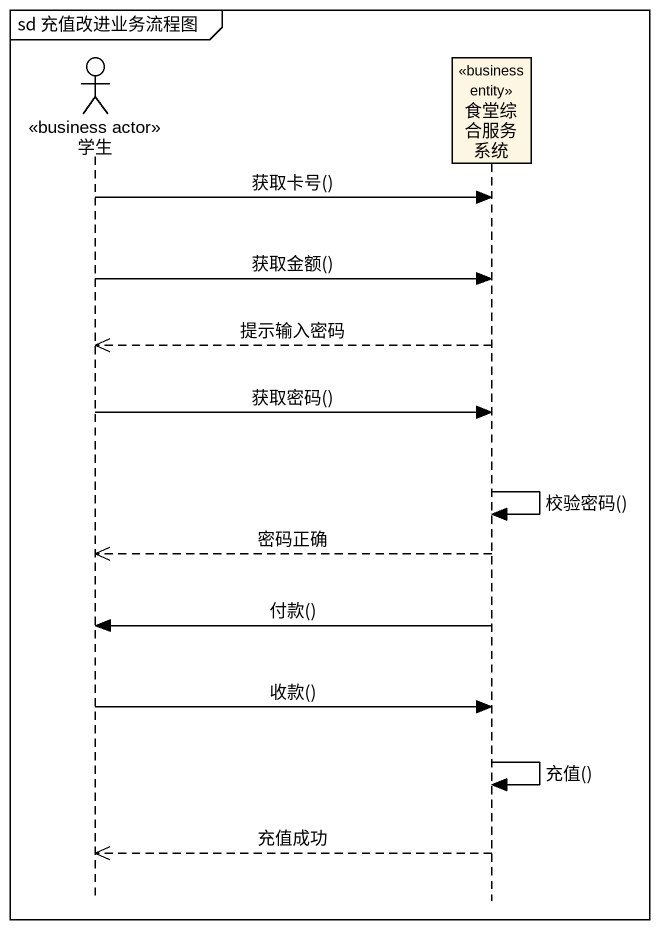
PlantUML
@startuml
mainframe sd 充值改进业务流程图
hide footbox
actor 学生 <<business actor>>
participant 食堂综合服务系统 <<business entity>>

学生 -> 食堂综合服务系统 : 获取卡号()
学生 -> 食堂综合服务系统 : 获取金额()
食堂综合服务系统 -->> 学生 : 提示输入密码
学生 -> 食堂综合服务系统 : 获取密码()
食堂综合服务系统 -> 食堂综合服务系统 : 校验密码()
食堂综合服务系统 -->> 学生 : 密码正确
食堂综合服务系统 -> 学生 : 付款()
学生 -> 食堂综合服务系统 : 收款()
食堂综合服务系统 -> 食堂综合服务系统 : 充值()
食堂综合服务系统 -->> 学生 : 充值成功
@enduml
